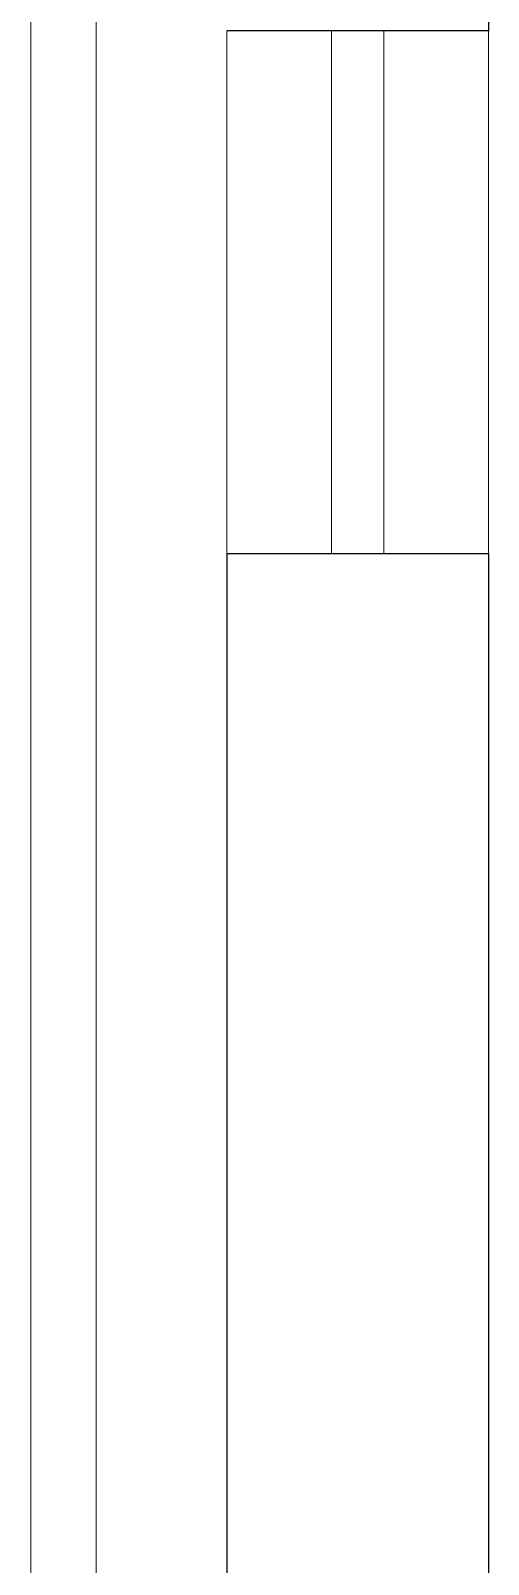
# Model space of a CAD drawing. Header units: metres. Extents: x -1655 to 449, y 40 to 361.
# Drawn here: x 99.31 to 99.66, y 53.067 to 54.24 of the extents above; entities that cross this region are included whole.
import ezdxf

# ---------------------------------------------------------------- set-up
doc = ezdxf.new("R2010")
doc.units = ezdxf.units.M
doc.header["$MEASUREMENT"] = 0
doc.layers.add('Layer3', color=144, linetype='Continuous', lineweight=15)
doc.layers.add('Layer5', color=31, linetype='Continuous', lineweight=9)

msp = doc.modelspace()

# ---------------------------------------------------------------- linework, layer by layer
at = {"ltscale": 0.1}
for p, q in [((99.6601, 57.2397), (99.6601, 54.2395)), ((99.6601, 54.2395), (99.4601, 54.2395)), ((99.4601, 53.8395), (99.4601, 51.1896)), ((99.6601, 53.8395), (99.4601, 53.8395)), ((99.6601, 53.8395), (99.6601, 53.0395))]:
    msp.add_line(p, q, dxfattribs=at)
at = {"layer": 'Layer3'}
for p, q in [((99.4601, 54.2395), (99.4601, 53.8395)), ((99.5401, 54.2395), (99.5401, 53.8395)), ((99.5801, 54.2395), (99.5801, 53.8395)), ((99.6601, 53.8395), (99.6601, 54.2395))]:
    msp.add_line(p, q, dxfattribs=at)
at = {"layer": 'Layer5'}
for p, q in [((99.3601, 62.4687), (99.3601, 52.4395)), ((99.3101, 62.4279), (99.3101, 52.3895))]:
    msp.add_line(p, q, dxfattribs=at)

doc.saveas('drawing.dxf')
